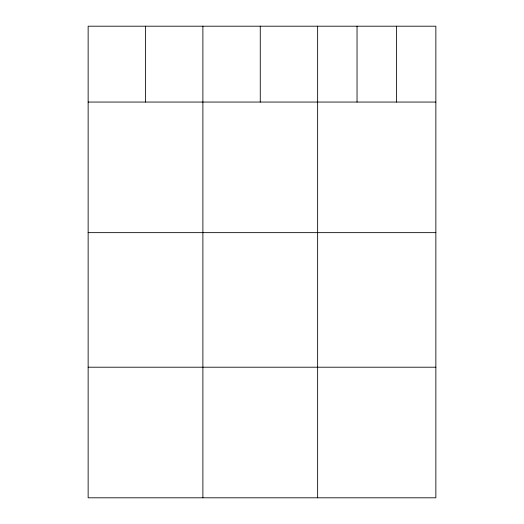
<?xml version="1.0" encoding="UTF-8"?>
<svg xmlns="http://www.w3.org/2000/svg" width="524" height="524" viewBox="0 0 524 524"><rect width="100%" height="100%" fill="white"/><g stroke="black" fill="none" stroke-linecap="round" stroke-linejoin="round"><path stroke-width="0.79" d="M435.857 102.056L435.857 497.8L88.143 497.8L88.143 26.2L435.857 26.2L435.857 102.056L88.143 102.056M88.143 232.649L435.857 232.649M88.143 367.206L435.857 367.206M396.445 26.2L396.445 102.056M357.041 26.2L357.041 102.056M317.636 26.2L317.636 497.8M260.264 26.2L260.264 102.056M202.886 26.2L202.886 497.8M145.515 26.2L145.515 102.056"/></g></svg>
